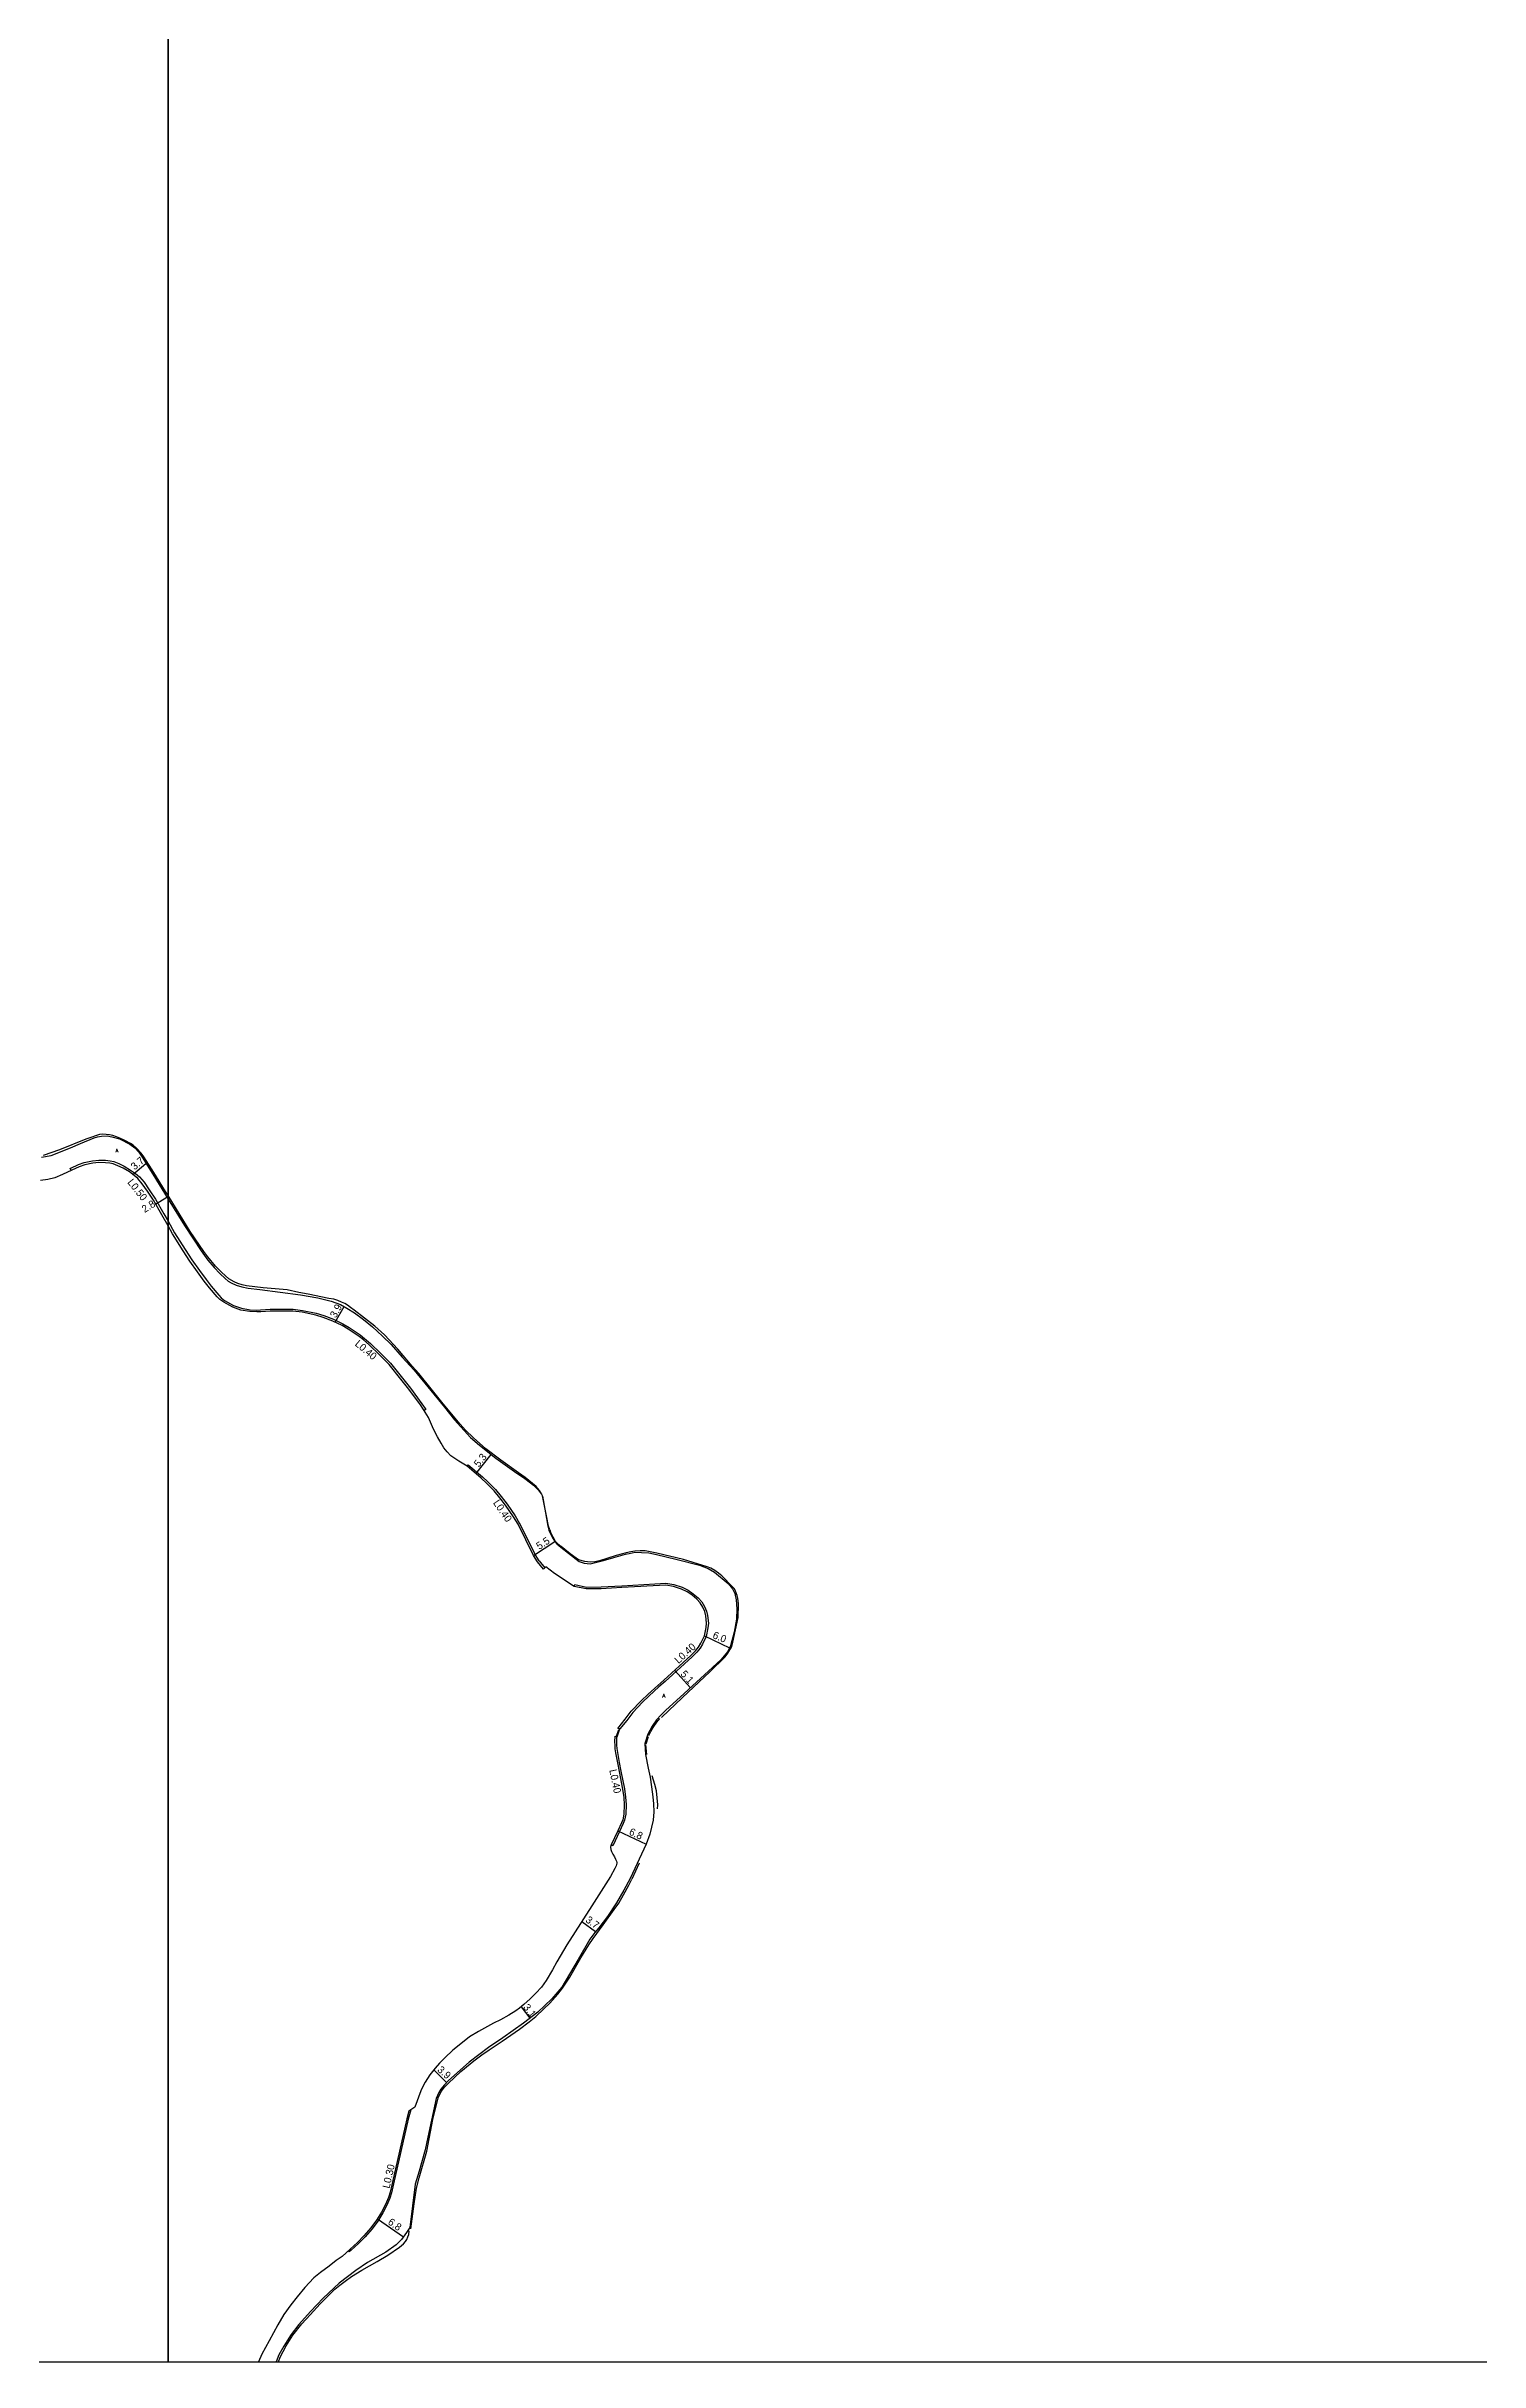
# Model space of a CAD drawing. Header units: metres. Extents: x -25600 to -24000, y -96000 to -93600.
# Drawn here: x -24826.3 to -24516.8, y -96000 to -95500.1 of the extents above; entities that cross this region are included whole.
import ezdxf

# ---------------------------------------------------------------- set-up
doc = ezdxf.new("R2010")
doc.units = ezdxf.units.M
doc.header["$LTSCALE"] = 2.5
for name, color, linetype in [('側溝・桝', 7, 'Continuous'), ('図郭', 7, 'Continuous'), ('幅員', 7, 'Continuous'), ('歩道・分離帯・安全施設', 7, 'Continuous'), ('舗装', 7, 'Continuous'), ('道路', 7, 'Continuous')]:
    doc.layers.add(name, color=color, linetype=linetype)
doc.styles.get("Standard").update_dxf_attribs({"font": ''})
doc.styles.add('YOKO_DECO', font='txt.shx', dxfattribs={"bigfont": 'extfont.shx'})
doc.styles.get('Standard').set_extended_font_data('@MS PGothic')

msp = doc.modelspace()

# ---------------------------------------------------------------- linework, layer by layer
at = {"layer": '側溝・桝', "flags": 128}
msp.add_lwpolyline([(-24820.92, -95742.79), (-24821.13, -95742.33), (-24821.03, -95742.28), (-24819.37, -95741.52), (-24818.11, -95741.05), (-24816.32, -95740.73), (-24814.99, -95740.54), (-24813.49, -95740.61), (-24812.52, -95740.73), (-24811.74, -95740.88), (-24810.65, -95741.31), (-24809.49, -95741.85), (-24808.09, -95742.7), (-24807.01, -95743.46), (-24806.15, -95744.19), (-24805.2, -95745.36), (-24804.06, -95746.96), (-24802.72, -95748.97), (-24800.9, -95752.13), (-24800, -95753.74)], dxfattribs=at)
at = {"layer": '側溝・桝'}
for points in [[(-24800, -95753.74), (-24798.59, -95756.25), (-24796.33, -95759.86), (-24794.89, -95762.1), (-24793.25, -95764.37), (-24791.77, -95766.37), (-24790.68, -95767.79), (-24789.05, -95769.74), (-24788.51, -95770.28), (-24787.79, -95770.85), (-24785.88, -95771.94), (-24784.19, -95772.54), (-24782.31, -95772.86), (-24780.86, -95772.93), (-24780.03, -95772.89), (-24778, -95772.77), (-24776.33, -95772.74), (-24773.01, -95772.78), (-24770.97, -95773), (-24768.02, -95773.64), (-24766.39, -95774.15), (-24764.3, -95774.94), (-24762.25, -95775.92), (-24760.88, -95776.7), (-24758.51, -95778.31), (-24757.57, -95779.08), (-24756.33, -95780.13), (-24754.07, -95782.3), (-24751.97, -95784.44), (-24749.41, -95787.61), (-24747.68, -95789.8), (-24745.2, -95793.18), (-24744.49, -95794.2), (-24744.37, -95794.41), (-24744.72, -95794.62)], [(-24735.44, -95806.68), (-24735.21, -95806.35), (-24732.11, -95808.96), (-24730.98, -95810.02), (-24729.32, -95811.7), (-24728.07, -95813.2), (-24726.79, -95814.82), (-24725.1, -95817.36), (-24724.1, -95818.99), (-24724.09, -95819.01)], [(-24719.89, -95827.05), (-24720.76, -95825.72), (-24724.09, -95819.01)], [(-24719.89, -95827.05), (-24718.65, -95828.62)], [(-24712.35, -95832.6), (-24712.19, -95832.22), (-24709.68, -95832.76), (-24706.53, -95832.7), (-24702.03, -95832.46), (-24692.51, -95831.92), (-24690.79, -95832.22), (-24689.02, -95832.79), (-24687.74, -95833.45), (-24686.62, -95834.19), (-24685.56, -95835.09), (-24684.77, -95835.91), (-24684.18, -95836.92), (-24683.77, -95837.92), (-24683.54, -95838.91), (-24683.34, -95840.55), (-24683.44, -95841.54), (-24683.82, -95843.44), (-24684.59, -95845.05), (-24685.14, -95845.97), (-24685.85, -95846.82), (-24686.83, -95847.82), (-24692.68, -95853.16), (-24694.02, -95854.32), (-24696.11, -95856.2), (-24697.56, -95857.59), (-24699.68, -95859.83), (-24700.99, -95861.54), (-24702.5, -95863.38)], [(-24703.16, -95865.03), (-24703.2, -95866.2), (-24703.17, -95866.88), (-24703.14, -95867.62), (-24702.98, -95868.44), (-24702.62, -95870.66), (-24702.24, -95872.52), (-24701.47, -95876.29), (-24701.25, -95878.13), (-24701.13, -95879.73), (-24701.19, -95881.78), (-24701.43, -95883.1)], [(-24701.43, -95883.1), (-24701.73, -95883.82), (-24702.55, -95885.53), (-24704, -95888.6)], [(-24704, -95888.6), (-24704.35, -95888.42)], [(-24747.58, -95945.64), (-24748.18, -95947.67), (-24751.31, -95961.63), (-24751.77, -95963.52), (-24752.1, -95964.66), (-24752.8, -95966.23), (-24753.66, -95967.89), (-24754.72, -95969.63), (-24755.97, -95971.33), (-24757.48, -95973.03), (-24758.91, -95974.5), (-24760.45, -95975.91), (-24760.89, -95976.3), (-24761.1, -95976.07)]]:
    msp.add_lwpolyline(points, dxfattribs=at)
at = {"layer": '図郭', "flags": 128}
msp.add_lwpolyline([(-25600, -96000), (-24800, -96000), (-24800, -95400), (-25600, -95400)], close=True, dxfattribs=at)
at = {"layer": '図郭'}
msp.add_lwpolyline([(-24800, -96000), (-24000, -96000), (-24000, -95400), (-24800, -95400)], close=True, dxfattribs=at)
at = {"layer": '幅員', "flags": 128}
for points in [[(-24807.62, -95743.66), (-24804.78, -95741.28)], [(-24802.69, -95750.04), (-24800.28, -95748.55)]]:
    msp.add_lwpolyline(points, dxfattribs=at)
at = {"layer": '幅員'}
for points in [[(-24763.9, -95775.58), (-24762.01, -95772.2)], [(-24733.53, -95808.29), (-24730.26, -95804.1)], [(-24721.11, -95825.92), (-24716.53, -95822.89)], [(-24684.2, -95843.31), (-24678.77, -95845.84)], [(-24690.63, -95850.75), (-24687.21, -95854.48)], [(-24702.91, -95885.36), (-24696.76, -95888.26)], [(-24710.69, -95904.95), (-24707.71, -95907.13)], [(-24723.79, -95923.39), (-24721.89, -95925.86)], [(-24742.63, -95937), (-24739.86, -95939.73)], [(-24754.79, -95969.14), (-24749.16, -95973.02)]]:
    msp.add_lwpolyline(points, dxfattribs=at)
at = {"layer": '歩道・分離帯・安全施設', "flags": 128}
msp.add_lwpolyline([(-24800, -95748.19), (-24800.54, -95747.31), (-24803.05, -95743.27), (-24805.25, -95739.85), (-24805.8, -95739.09), (-24806.82, -95737.98), (-24807.57, -95737.37), (-24808.13, -95736.95), (-24809.34, -95736.32), (-24810.39, -95735.83), (-24811.15, -95735.53), (-24811.92, -95735.27), (-24812.66, -95735.11), (-24813.4, -95735), (-24814.11, -95734.97), (-24814.78, -95735.04), (-24815.47, -95735.22), (-24816.71, -95735.67), (-24817.73, -95736.04), (-24823.47, -95738.35), (-24826.94, -95739.56)], dxfattribs=at)
at = {"layer": '歩道・分離帯・安全施設'}
for points in [[(-24717.59, -95820.39), (-24717.86, -95819.59), (-24718.2, -95817.73), (-24719.15, -95813.05), (-24719.46, -95812.47), (-24719.84, -95811.89), (-24720.57, -95811.04), (-24722.94, -95809.12), (-24724.32, -95808.1), (-24728.15, -95805.37), (-24731.39, -95802.88), (-24734.09, -95800.51), (-24735.79, -95798.84), (-24736.94, -95797.59), (-24740.59, -95793.2), (-24743.19, -95789.94), (-24745.89, -95786.67), (-24747.3, -95785.04), (-24750.43, -95781.38), (-24753.29, -95778.26), (-24755.4, -95776.39), (-24759.86, -95772.93), (-24760.63, -95772.4), (-24761.26, -95771.9), (-24761.85, -95771.53), (-24762.58, -95771.2), (-24763.34, -95770.89), (-24764.25, -95770.62), (-24765.33, -95770.41), (-24769.74, -95769.52), (-24771.74, -95769.17), (-24774.31, -95768.6), (-24779.48, -95768.13), (-24783.06, -95767.73), (-24784.03, -95767.5), (-24784.98, -95767.19), (-24785.74, -95766.85), (-24786.89, -95766.19), (-24788.4, -95764.86), (-24789.76, -95763.44), (-24791.41, -95761.47), (-24792.3, -95760.3), (-24795.26, -95755.98), (-24798.19, -95751.16), (-24800, -95748.19)], [(-24717.59, -95820.39), (-24717.34, -95821.1), (-24716.97, -95821.89), (-24716.4, -95822.82), (-24715.96, -95823.33), (-24715.14, -95824.01)], [(-24693.5, -95860.89), (-24690.37, -95857.97), (-24687.69, -95855.41), (-24683.07, -95851.02), (-24679.75, -95847.78), (-24679.12, -95847.04), (-24678.39, -95845.7), (-24678.04, -95844.63), (-24676.95, -95839.35), (-24676.85, -95836.39), (-24676.99, -95835.15), (-24677.15, -95834.55), (-24677.48, -95833.63), (-24677.74, -95833.16), (-24678.06, -95832.75), (-24680.48, -95830.32), (-24681.18, -95829.74), (-24681.95, -95829.2), (-24682.85, -95828.7), (-24683.6, -95828.39), (-24688.74, -95826.83), (-24694.47, -95825.45), (-24695.9, -95825.14), (-24697.03, -95824.96), (-24698.11, -95824.9), (-24699.2, -95824.99), (-24700.06, -95825.12), (-24701.07, -95825.35), (-24703.24, -95825.94), (-24706.86, -95827.09), (-24707.85, -95827.32), (-24708.91, -95827.38), (-24710.06, -95827.25), (-24711.41, -95826.86), (-24713.22, -95825.54), (-24715.14, -95824.01)], [(-24703.17, -95864.95), (-24702.68, -95863.51)], [(-24696.18, -95864.82), (-24695.76, -95863.95), (-24695.26, -95863.09), (-24694.47, -95861.92), (-24693.85, -95861.12)], [(-24696.67, -95868.9), (-24696.83, -95866.84)], [(-24696.75, -95866.63), (-24696.26, -95864.98)], [(-24694.32, -95880.64), (-24694.28, -95879.77), (-24694.53, -95876.78), (-24694.91, -95875.37), (-24695.47, -95873.51)], [(-24698.26, -95892.36), (-24699.91, -95895.8)], [(-24747.56, -95971.31), (-24746.9, -95965.92), (-24746.35, -95962.5), (-24745.8, -95960.28), (-24744.14, -95954.51), (-24742.82, -95947.71), (-24741.68, -95943.04), (-24741.06, -95941.69), (-24740.32, -95940.71), (-24739.46, -95939.83), (-24736.77, -95937.32), (-24733.96, -95935.02), (-24732.23, -95933.75), (-24730.65, -95932.65), (-24727.84, -95930.77), (-24724.13, -95928.23), (-24722.03, -95926.61), (-24720.59, -95925.44), (-24718.88, -95923.83), (-24717.61, -95922.57), (-24717.02, -95921.97), (-24715.85, -95920.63), (-24714.86, -95919.37), (-24713.97, -95918.07), (-24713.29, -95916.99), (-24710.87, -95912.83), (-24709.14, -95909.97), (-24708.25, -95908.62), (-24706.1, -95905.71), (-24703.67, -95902.39), (-24702.72, -95901), (-24701.65, -95899.19), (-24700.53, -95897.11), (-24699.91, -95895.8)], [(-24776.15, -96000), (-24775.78, -95999.04), (-24774.52, -95996.56), (-24773.09, -95994.29), (-24771.11, -95991.85), (-24769.34, -95989.85), (-24767.16, -95987.54), (-24765.29, -95985.62), (-24763.98, -95984.37), (-24762.9, -95983.46), (-24761.78, -95982.59), (-24760.41, -95981.62), (-24758.18, -95980.24), (-24756.5, -95979.27), (-24754.88, -95978.37), (-24752.56, -95977.01), (-24750.07, -95975.28), (-24749.21, -95974.58), (-24748.75, -95974.05), (-24748.47, -95973.59), (-24748.24, -95973.06), (-24748.03, -95972.51), (-24747.96, -95971.75)]]:
    msp.add_lwpolyline(points, dxfattribs=at)
at = {"layer": '道路'}
for points in [[(-24827.35, -95739.93), (-24825.26, -95739.55), (-24821.04, -95737.94), (-24818.9, -95737.01), (-24815.99, -95735.77), (-24815.27, -95735.53), (-24814.4, -95735.38), (-24813.13, -95735.33), (-24812.18, -95735.55), (-24810.52, -95735.96), (-24808.24, -95737.15), (-24807.22, -95737.91), (-24806.34, -95738.86), (-24805.63, -95739.91), (-24803.32, -95743.61), (-24800, -95749)], [(-24800, -95749), (-24796.49, -95754.7), (-24792.89, -95760.14), (-24791.41, -95762.18), (-24790.04, -95763.78), (-24788.82, -95765.01), (-24787.7, -95766.11), (-24787.03, -95766.69), (-24786.37, -95767.09), (-24785.3, -95767.58), (-24784.1, -95767.96), (-24782.69, -95768.21), (-24780.18, -95768.52), (-24771.43, -95769.66), (-24767.68, -95770.33), (-24764.82, -95771.02), (-24762.8, -95771.76), (-24761.38, -95772.55), (-24759.78, -95773.55), (-24757.79, -95775.01), (-24755.9, -95776.58), (-24753.73, -95778.56), (-24751.81, -95780.41), (-24749.43, -95783.08), (-24746.89, -95785.93), (-24740.31, -95793.92), (-24738.15, -95796.65), (-24734.7, -95800.46), (-24732.8, -95802.13), (-24729.25, -95804.9), (-24725.18, -95807.78), (-24722.96, -95809.31), (-24721.11, -95810.75), (-24720.12, -95811.72), (-24719.39, -95812.66), (-24719.2, -95813.1), (-24718.51, -95816.75), (-24718.32, -95817.94), (-24718.02, -95819.61), (-24717.77, -95820.46)], [(-24724.45, -95819.19), (-24725.44, -95817.58), (-24727.12, -95815.06), (-24728.38, -95813.46), (-24729.62, -95811.97), (-24731.26, -95810.31), (-24732.38, -95809.27), (-24735.44, -95806.68), (-24737.2, -95805.59), (-24738.93, -95804.42), (-24739.74, -95803.53), (-24740.49, -95802.66), (-24741.05, -95801.7), (-24741.87, -95800.33), (-24742.72, -95798.66), (-24743.8, -95796.15), (-24744.84, -95794.43), (-24745.53, -95793.42), (-24748, -95790.05), (-24749.73, -95787.87), (-24752.27, -95784.71), (-24754.36, -95782.59), (-24756.61, -95780.44), (-24757.83, -95779.4), (-24758.75, -95778.64), (-24761.1, -95777.05), (-24762.44, -95776.28), (-24764.46, -95775.31), (-24766.52, -95774.54), (-24768.13, -95774.04), (-24771.03, -95773.4), (-24773.04, -95773.19), (-24776.33, -95773.15), (-24777.99, -95773.18), (-24780.01, -95773.29), (-24780.85, -95773.34), (-24782.36, -95773.27), (-24784.29, -95772.94), (-24786.06, -95772.31), (-24788, -95771.2), (-24788.85, -95770.67), (-24789.43, -95770.08), (-24791.08, -95768.11), (-24792.18, -95766.68), (-24793.67, -95764.67), (-24795.31, -95762.38), (-24796.76, -95760.13), (-24799.03, -95756.51), (-24800, -95754.78)], [(-24720.23, -95827.27), (-24721.11, -95825.92), (-24724.45, -95819.19)], [(-24717.77, -95820.46), (-24717.08, -95821.94), (-24716.53, -95822.89), (-24716.08, -95823.44), (-24715.24, -95824.13)], [(-24715.24, -95824.13), (-24711.22, -95827.24), (-24710.16, -95827.62), (-24708.89, -95827.75), (-24705.98, -95827), (-24703.78, -95826.38), (-24701.27, -95825.67), (-24700.45, -95825.48), (-24699.16, -95825.23), (-24697.81, -95825.25), (-24696.18, -95825.39), (-24694.58, -95825.69), (-24690.41, -95826.74), (-24685.29, -95828.04), (-24683.39, -95828.74), (-24682.04, -95829.53), (-24679.11, -95831.98), (-24678.15, -95833.11), (-24677.64, -95834.11), (-24677.37, -95835.48), (-24677.22, -95837.47), (-24677.3, -95839.7), (-24677.75, -95842.52), (-24678.57, -95845.43), (-24679.16, -95846.68), (-24680.63, -95848.45), (-24689.41, -95856.49), (-24692.56, -95859.35), (-24693.62, -95860.39), (-24694.52, -95861.4), (-24695.46, -95862.75), (-24696.39, -95864.5), (-24697.06, -95866.53), (-24696.95, -95868.88), (-24696.36, -95871.88), (-24695.95, -95873.81), (-24695.61, -95875.89), (-24695.31, -95878.05), (-24695.2, -95879.58), (-24695.13, -95881.3), (-24695.29, -95883.08), (-24695.99, -95886.11)], [(-24703.55, -95864.95), (-24703.03, -95865.06), (-24702.49, -95863.39), (-24702.91, -95863.25), (-24701.31, -95861.28), (-24699.99, -95859.57), (-24697.85, -95857.31), (-24696.38, -95855.9), (-24694.29, -95854.02), (-24692.94, -95852.86), (-24687.11, -95847.53), (-24686.15, -95846.55), (-24685.47, -95845.74), (-24684.95, -95844.86), (-24684.2, -95843.31), (-24683.83, -95841.48), (-24683.74, -95840.55), (-24683.93, -95838.98), (-24684.15, -95838.05), (-24684.54, -95837.1), (-24685.1, -95836.16), (-24685.83, -95835.38), (-24686.87, -95834.52), (-24687.94, -95833.79), (-24689.18, -95833.17), (-24690.89, -95832.62), (-24692.54, -95832.32), (-24702.01, -95832.86), (-24706.52, -95833.1), (-24709.71, -95833.16), (-24712.35, -95832.6), (-24716.58, -95829.84), (-24718.44, -95828.41), (-24718.94, -95828.91), (-24720.23, -95827.27)], [(-24703.55, -95864.95), (-24703.6, -95866.2), (-24703.56, -95866.9), (-24703.54, -95867.66), (-24703.37, -95868.51), (-24703, -95870.73), (-24702.62, -95872.6), (-24701.86, -95876.35), (-24701.64, -95878.17), (-24701.52, -95879.74), (-24701.59, -95881.76), (-24701.83, -95883.02)], [(-24701.83, -95883.02), (-24702.09, -95883.66), (-24702.91, -95885.36), (-24704.35, -95888.42)], [(-24704.35, -95888.42), (-24704.43, -95888.56), (-24704.49, -95888.93), (-24704.4, -95889.44), (-24704.26, -95889.87), (-24703.97, -95890.41), (-24703.62, -95891.01), (-24703.38, -95891.52), (-24703.21, -95891.9), (-24703.14, -95892.2), (-24703.15, -95892.38), (-24703.29, -95892.92), (-24703.56, -95893.52), (-24704.49, -95895.22), (-24708.54, -95901.61), (-24713.93, -95909.98), (-24716.07, -95913.66), (-24717.04, -95915.41), (-24718.4, -95917.66), (-24719.41, -95919.15), (-24720.59, -95920.46), (-24721.83, -95921.69), (-24723.23, -95922.91), (-24724.11, -95923.66), (-24724.94, -95924.24), (-24726.44, -95925.21), (-24728.22, -95926.17), (-24729.74, -95926.92), (-24733.02, -95928.72), (-24734.9, -95929.89), (-24736.45, -95931.06), (-24738.5, -95932.73), (-24740.26, -95934.4), (-24741.42, -95935.57), (-24742.32, -95936.61), (-24743.47, -95938.04), (-24744.51, -95939.62), (-24745.05, -95940.71), (-24745.4, -95941.55), (-24746.7, -95945.03), (-24748, -95945.93), (-24748.49, -95947.59), (-24751.62, -95961.56), (-24752.07, -95963.43), (-24752.4, -95964.54), (-24753.08, -95966.09), (-24753.94, -95967.74), (-24754.98, -95969.45), (-24756.21, -95971.13), (-24757.71, -95972.81), (-24759.13, -95974.27), (-24760.66, -95975.68), (-24762.43, -95977.27), (-24763.68, -95978.18), (-24765.25, -95979.34), (-24767.09, -95980.74), (-24768.51, -95981.91), (-24770.47, -95984), (-24772.12, -95985.98), (-24773.5, -95987.72), (-24775, -95989.83), (-24776.32, -95992.03), (-24778.2, -95995.47), (-24779.78, -95998.35), (-24780.46, -96000)], [(-24695.99, -95886.11), (-24696.76, -95888.27), (-24700.23, -95895.64)], [(-24700.23, -95895.64), (-24701.62, -95898.21), (-24703.18, -95900.95), (-24705.13, -95903.87), (-24707.04, -95906.33), (-24707.85, -95907.33), (-24708.92, -95908.79), (-24711.48, -95913.16), (-24715.01, -95919.12), (-24717.16, -95921.63), (-24720.19, -95924.55), (-24723.28, -95926.93), (-24727.73, -95930.09), (-24730.84, -95932.14), (-24735.02, -95935.35), (-24739.44, -95939.3), (-24740.35, -95940.22), (-24741.15, -95941.17), (-24741.56, -95941.85), (-24742.14, -95943.19), (-24743.93, -95951.53), (-24744.51, -95954.26), (-24745.31, -95957.04), (-24745.83, -95958.86), (-24746.67, -95961.69), (-24747.83, -95971.01), (-24748.55, -95972.12), (-24749.59, -95973.63), (-24750.79, -95974.75), (-24752.98, -95976.33), (-24756.92, -95978.58), (-24759.48, -95980.31), (-24763.09, -95983.07), (-24766.52, -95986.25), (-24769.28, -95989.18), (-24771.81, -95991.97), (-24773.45, -95994.16), (-24775.05, -95996.62), (-24776.08, -95998.51), (-24776.66, -96000)]]:
    msp.add_lwpolyline(points, dxfattribs=at)
at = {"layer": '道路', "flags": 128}
msp.add_lwpolyline([(-24800, -95754.78), (-24801.35, -95752.38), (-24803.16, -95749.24), (-24804.48, -95747.25), (-24805.61, -95745.67), (-24806.52, -95744.55), (-24807.33, -95743.86), (-24808.37, -95743.13), (-24809.73, -95742.3), (-24810.85, -95741.78), (-24811.89, -95741.37), (-24812.6, -95741.23), (-24813.53, -95741.12), (-24814.97, -95741.06), (-24816.24, -95741.23), (-24817.98, -95741.55), (-24819.17, -95741.99), (-24820.82, -95742.75), (-24822.81, -95743.65), (-24824.48, -95744.38), (-24825.98, -95744.76), (-24827.54, -95744.94)], dxfattribs=at)

# ---------------------------------------------------------------- texts
at = {"layer": '側溝・桝'}
for s, rotation, p in [('L0.50', 308.4428, (-24808.88, -95745.4)), ('L0.40', 320, (-24759.81, -95780.47)), ('L0.40', 304.4257, (-24729.92, -95814.58)), ('L0.40', 42.3224, (-24689.79, -95849.4)), ('L0.40', 281.6165, (-24704.76, -95872.27)), ('L0.30', 77, (-24752.2, -95962.69))]:
    msp.add_text(s, height=1.6, rotation=rotation, dxfattribs=at).set_placement(p)
at = {"layer": '幅員'}
for s, rotation, p in [('3.7', 40, (-24807.22, -95742.81)), ('2.8', 32, (-24805.06, -95751.99)), ('3.9', 61, (-24763.78, -95774.77)), ('5.3', 52, (-24732.89, -95806.99)), ('5.5', 33, (-24719.87, -95824.75)), ('6.0', 338, (-24682.57, -95843.73)), ('5.1', 312, (-24689.49, -95851.63)), ('6.8', 335, (-24700.63, -95886.13)), ('3.7', 324, (-24710.01, -95904.94)), ('3.1', 308, (-24723.45, -95923.52)), ('3.9', 319, (-24742.01, -95937.2)), ('6.8', 325, (-24752.69, -95970.19))]:
    msp.add_text(s, height=1.6, rotation=rotation, dxfattribs=at).set_placement(p)
at = {"layer": '舗装', "style": 'YOKO_DECO'}
for p in [(-24811.34, -95738.85, 616.17), (-24693.26, -95856.57, 604.35)]:
    msp.add_text('A', height=0.75, dxfattribs=at).set_placement(p)

doc.saveas('drawing.dxf')
